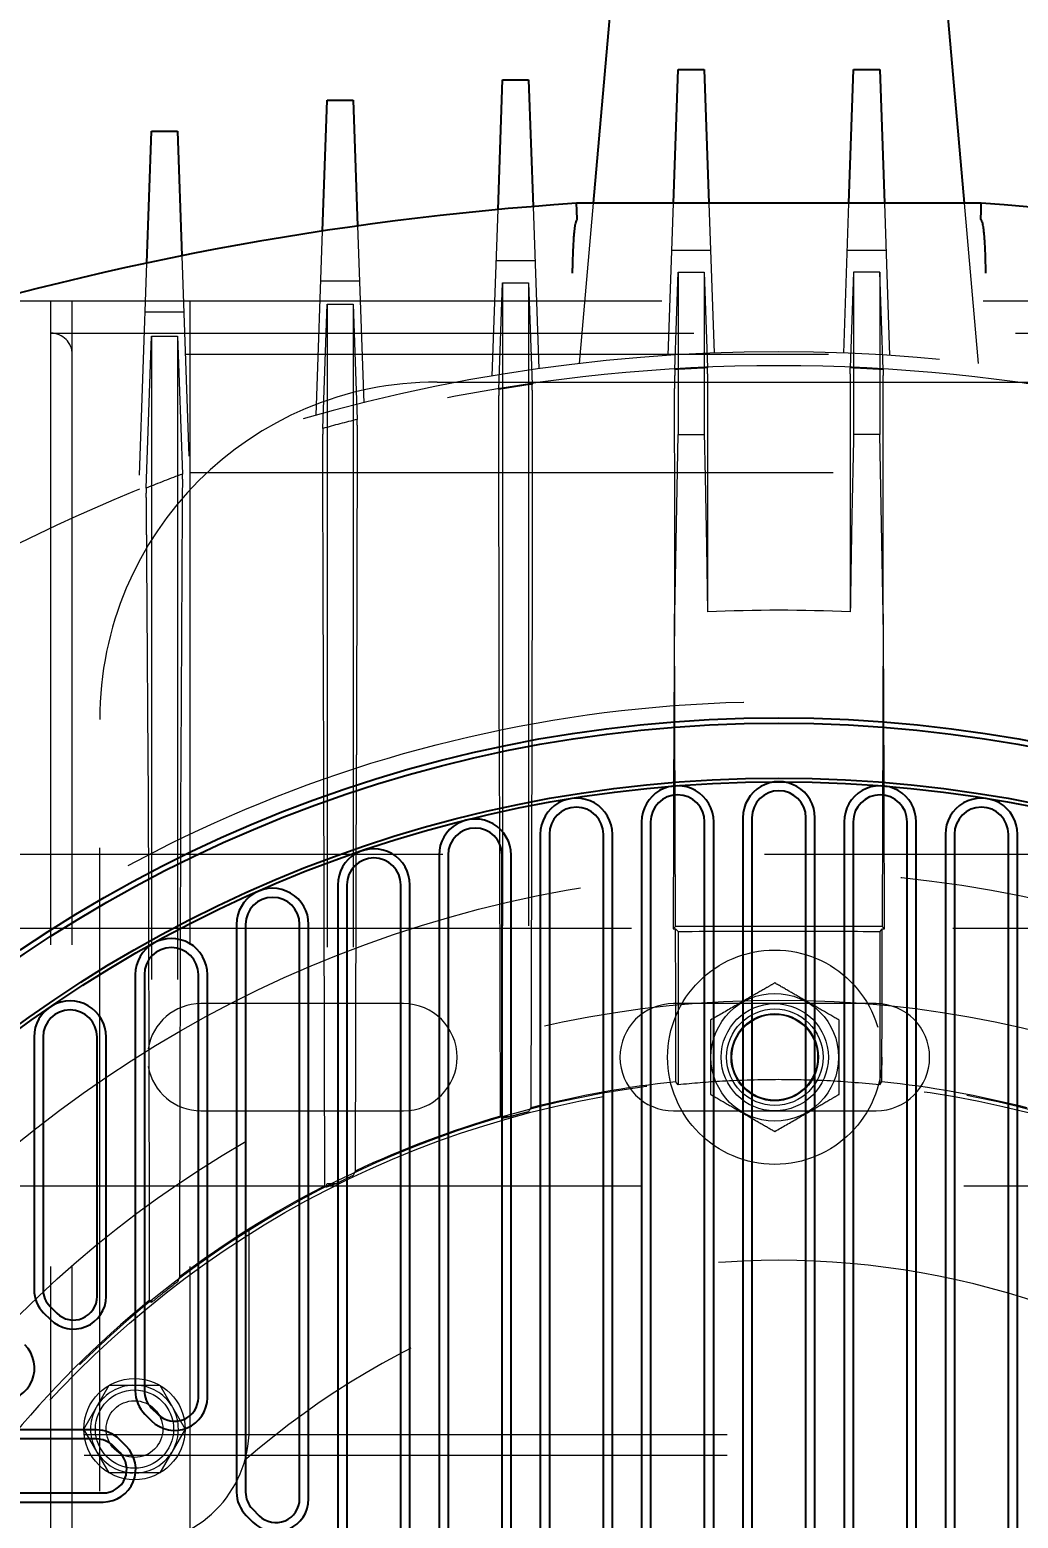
# Model space of a CAD drawing. Header units: millimetres. Extents: x 1293 to 41893, y 1011 to 26911.
# Drawn here: x 13300.8 to 13398.4, y 6710.6 to 6857.6 of the extents above; entities that cross this region are included whole.
import ezdxf

# ---------------------------------------------------------------- set-up
doc = ezdxf.new("R2010")
doc.units = ezdxf.units.MM
doc.header["$LTSCALE"] = 50
doc.linetypes.add('HIDDEN', pattern=[1.905, 1.27, -0.635])
doc.layers.add('CAPA_1', color=7, linetype='Continuous')
doc.styles.add('SLDTEXTSTYLE0', font='TXT', dxfattribs={"width": 0.75})
doc.dimstyles.new('SLDDIMSTYLE0', dxfattribs={"dimtxt": 100, "dimasz": 100, "dimexe": 0, "dimexo": 0.0625, "dimgap": 25, "dimtad": 2, "dimdec": 0, "dimlfac": 1.5, "dimrnd": 1e-09, "dimzin": 12, "dimdsep": 46, "dimtxsty": 'SLDTEXTSTYLE0', "dimsah": 1, "dimcen": 0.09, "dimadec": 0, "dimazin": 3, "dimtfac": 1, "dimtdec": 0, "dimtofl": 0, "dimtmove": 0, "dimatfit": 3, "dimfxl": 1, "dimfrac": 2, "dimtolj": 1, "dimtzin": 12, "dimarcsym": 0})

# ---------------------------------------------------------------- blocks, each defined once
blk = doc.blocks.new('_D_5')
at = {"layer": 'CAPA_1', "transparency": 16777216}
for p, q in [((11574.4, 7831.18), (17588.06, 7831.18)), ((17538.06, 7831.18), (17538.06, 4708.49)), ((16485.16, 4708.49), (17588.06, 4708.49))]:
    blk.add_line(p, q, dxfattribs=at)
for points in [[(17538.06, 7831.18), (17522.68, 7731.18), (17553.45, 7731.18)], [(17538.06, 4708.49), (17553.45, 4808.49), (17522.68, 4808.49)]]:
    blk.add_solid(points, dxfattribs=at)
at = {"layer": 'CAPA_1', "transparency": 16777216, "insert": (17409.15, 6122.06), "char_height": 100, "attachment_point": 1, "rotation": 90, "style": 'SLDTEXTSTYLE0'}
blk.add_mtext('4684', dxfattribs=at)
blk = doc.blocks.new('_D_15')
at = {"layer": 'CAPA_1', "transparency": 16777216}
for p, q in [((6530.12, 8742.38), (6530.12, 9415.65)), ((16745.16, 6492), (16745.16, 9415.65)), ((6530.12, 9365.65), (16745.16, 9365.65))]:
    blk.add_line(p, q, dxfattribs=at)
for points in [[(6530.12, 9365.65), (6630.12, 9350.26), (6630.12, 9381.03)], [(16745.16, 9365.65), (16645.16, 9381.03), (16645.16, 9350.26)]]:
    blk.add_solid(points, dxfattribs=at)
at = {"layer": 'CAPA_1', "transparency": 16777216, "insert": (11452.92, 9494.55), "char_height": 100, "attachment_point": 1, "style": 'SLDTEXTSTYLE0'}
blk.add_mtext('15323', dxfattribs=at)

msp = doc.modelspace()

# ---------------------------------------------------------------- linework, layer by layer
at = {"color": 7, "linetype": 'Continuous', "lineweight": 25}
for p, q in [((13358.0768228, 6859.4969069), (13356.4087056, 6840.4302403)), ((13393.0782733, 6840.4302403), (13391.4101562, 6859.4969069)), ((13364.3280195, 6840.4302403), (13364.7892378, 6853.6378031)), ((13364.7892378, 6853.6378031), (13367.3644079, 6853.6378031)), ((13367.3644079, 6853.6378031), (13367.8256261, 6840.4302403)), ((13381.6613529, 6840.4302403), (13382.1225711, 6853.6378031)), ((13382.1225711, 6853.6378031), (13384.6977412, 6853.6378031)), ((13384.6977412, 6853.6378031), (13385.1589594, 6840.4302403)), ((13347.0083027, 6839.812088), (13347.4559045, 6852.6297249)), ((13347.4559045, 6852.6297249), (13350.0310745, 6852.6297249)), ((13350.0310745, 6852.6297249), (13350.4681632, 6840.1131415)), ((13329.6716934, 6837.6918044), (13330.1225711, 6850.603252)), ((13330.1225711, 6850.603252), (13332.6977412, 6850.603252)), ((13332.6977412, 6850.603252), (13333.1309809, 6838.1968886)), ((13312.3351479, 6834.5337807), (13312.7892378, 6847.5372142)), ((13312.7892378, 6847.5372142), (13315.3644079, 6847.5372142)), ((13315.3644079, 6847.5372142), (13315.7935543, 6835.2480673)), ((13394.7323753, 6840.4302403), (13354.7546037, 6840.4302403)), ((13371.1836588, 6779.7635736), (13371.1836588, 6697.2869069)), ((13372.0768228, 6779.7635736), (13372.0768228, 6697.2869069)), ((13377.4101562, 6697.2869069), (13377.4101562, 6779.7635736)), ((13378.3033201, 6697.2869069), (13378.3033201, 6779.7635736)), ((13351.1836588, 6778.1400419), (13351.1836588, 6692.1529809)), ((13352.0768228, 6778.1400419), (13352.0768228, 6692.1529809)), ((13357.4101562, 6692.1529809), (13357.4101562, 6778.1400419)), ((13358.3033201, 6692.1529809), (13358.3033201, 6778.1400419)), ((13361.1836588, 6779.35969), (13361.1836588, 6696.0647797)), ((13362.0768228, 6779.35969), (13362.0768228, 6696.0647797)), ((13367.4101562, 6696.0647797), (13367.4101562, 6779.35969)), ((13368.3033201, 6696.0647797), (13368.3033201, 6779.35969)), ((13381.1836588, 6779.35969), (13381.1836588, 6696.0647797)), ((13382.0768228, 6779.35969), (13382.0768228, 6696.0647797)), ((13387.4101562, 6696.0647797), (13387.4101562, 6779.35969)), ((13388.3033201, 6696.0647797), (13388.3033201, 6779.35969)), ((13391.1836588, 6778.1400419), (13391.1836588, 6692.1529809)), ((13392.0768228, 6778.1400419), (13392.0768228, 6692.1529809)), ((13397.4101562, 6692.1529809), (13397.4101562, 6778.1400419)), ((13398.3033201, 6692.1529809), (13398.3033201, 6778.1400419)), ((13341.1836588, 6776.0798235), (13341.1836588, 6693.1679748)), ((13342.0768228, 6776.0798235), (13342.0768228, 6693.1679748)), ((13347.4101562, 6692.5013081), (13347.4101562, 6776.0798235)), ((13348.3033201, 6692.5013081), (13348.3033201, 6776.0798235)), ((13331.1836588, 6773.1347796), (13331.1836588, 6703.1679748)), ((13332.0768228, 6773.1347796), (13332.0768228, 6703.1679748)), ((13337.4101562, 6702.5013081), (13337.4101562, 6773.1347796)), ((13338.3033201, 6702.5013081), (13338.3033201, 6773.1347796)), ((13321.1836588, 6769.2360372), (13321.1836588, 6713.1679748)), ((13322.0768228, 6769.2360372), (13322.0768228, 6713.1679748)), ((13327.4101562, 6712.5013081), (13327.4101562, 6769.2360372)), ((13328.3033201, 6712.5013081), (13328.3033201, 6769.2360372)), ((13311.1836588, 6764.2808533), (13311.1836588, 6723.1679748)), ((13312.0768228, 6764.2808533), (13312.0768228, 6723.1679748)), ((13317.4101562, 6722.5013081), (13317.4101562, 6764.2808533)), ((13318.3033201, 6722.5013081), (13318.3033201, 6764.2808533)), ((13301.1836588, 6758.1159063), (13301.1836588, 6733.1679748)), ((13302.0768228, 6758.1159063), (13302.0768228, 6733.1679748)), ((13307.4101562, 6732.5013081), (13307.4101562, 6758.1159063)), ((13308.3033201, 6732.5013081), (13308.3033201, 6758.1159063)), ((13302.7602403, 6731.5180589), (13303.426907, 6730.8513923)), ((13302.128678, 6730.8864966), (13302.7953447, 6730.21983)), ((13312.128678, 6720.8864966), (13312.7953447, 6720.21983)), ((13312.7602403, 6721.5180589), (13313.426907, 6720.8513923)), ((13307.3390883, 6719.3234042), (13266.2262098, 6719.3234042)), ((13307.3390883, 6718.4302403), (13266.2262098, 6718.4302403)), ((13309.6556708, 6717.0801561), (13308.9890042, 6717.7468228)), ((13310.2872331, 6717.7117184), (13309.6205665, 6718.3783851)), ((13266.2262098, 6713.0969069), (13308.005755, 6713.0969069)), ((13266.2262098, 6712.203743), (13308.005755, 6712.203743)), ((13322.128678, 6710.8864966), (13322.7953447, 6710.21983)), ((13322.7602403, 6711.5180589), (13323.426907, 6710.8513923))]:
    msp.add_line(p, q, dxfattribs=at)
at = {"color": 1, "linetype": 'HIDDEN', "lineweight": 18}
for p, q in [((13346.4348309, 6823.390003), (13347.0083027, 6839.812088)), ((13350.4681632, 6840.1131415), (13351.027314, 6824.1011601)), ((13356.4087056, 6840.4302403), (13355.0244128, 6824.6077013)), ((13363.8035431, 6825.4112013), (13364.3280195, 6840.4302403)), ((13367.8256261, 6840.4302403), (13368.3420078, 6825.6430045)), ((13381.1449712, 6825.6430045), (13381.6613529, 6840.4302403)), ((13385.1589594, 6840.4302403), (13385.6834358, 6825.4112013)), ((13394.4625661, 6824.6077013), (13393.0782733, 6840.4302403)), ((13333.1309809, 6838.1968886), (13333.7404273, 6820.7446298)), ((13329.0365559, 6819.5038442), (13329.6716934, 6837.6918044)), ((13315.7935543, 6835.2480673), (13316.4842504, 6815.4691185)), ((13367.9882073, 6835.7745236), (13364.1654383, 6835.7745236)), ((13385.3215407, 6835.7745236), (13381.4987717, 6835.7745236)), ((13311.6042457, 6813.6034795), (13312.3351479, 6834.5337807)), ((13350.654874, 6834.7664454), (13346.832105, 6834.7664454)), ((13333.3215407, 6832.7399726), (13329.4987717, 6832.7399726)), ((13347.0876175, 6822.0412041), (13347.4559045, 6832.5875614)), ((13347.4559045, 6832.5875614), (13350.0310745, 6832.5875614)), ((13347.4559045, 6832.5875614), (13347.4559045, 6750.2516681)), ((13350.0310745, 6832.5875614), (13350.3813977, 6822.5556182)), ((13350.0310745, 6832.5875614), (13350.0310745, 6750.7433101)), ((13364.4532264, 6824.0110346), (13364.7892378, 6833.6331428)), ((13364.7892378, 6833.6331428), (13367.3644079, 6833.6331428)), ((13364.7892378, 6833.6331428), (13364.7892378, 6817.6132234)), ((13367.3644079, 6833.6331428), (13367.6945896, 6824.1779752)), ((13367.3644079, 6833.6331428), (13367.3644079, 6817.6132234)), ((13382.1225711, 6833.6331428), (13381.7923894, 6824.1779752)), ((13384.6977412, 6833.6331428), (13382.1225711, 6833.6331428)), ((13382.1225711, 6833.6331428), (13382.1225711, 6817.6132234)), ((13385.0337526, 6824.0110346), (13384.6977412, 6833.6331428)), ((13384.6977412, 6833.6331428), (13384.6977412, 6817.6132234)), ((13299.6721537, 6830.7855382), (13475.9301193, 6830.7855382)), ((13302.8471537, 6481.4522048), (13302.8471537, 6830.7855382)), ((13304.9638204, 6481.4522048), (13304.9638204, 6830.7855382)), ((13315.9882073, 6829.6739347), (13312.1654383, 6829.6739347)), ((13316.6054871, 6481.4522048), (13316.6054871, 6830.7855382)), ((13329.6933577, 6818.1938149), (13330.1225711, 6830.4848798)), ((13330.1225711, 6830.4848798), (13332.6977412, 6830.4848798)), ((13330.1225711, 6830.4848798), (13330.1225711, 6743.6625055)), ((13332.6977412, 6830.4848798), (13333.0953376, 6819.0992069)), ((13332.6977412, 6830.4848798), (13332.6977412, 6744.4442929)), ((13302.8471537, 6827.6105382), (13475.2985726, 6827.6105382)), ((13312.2660477, 6812.3192088), (13312.7892378, 6827.301414)), ((13312.7892378, 6827.301414), (13315.3644079, 6827.301414)), ((13312.7892378, 6827.301414), (13312.7892378, 6731.9116566)), ((13315.3644079, 6827.301414), (13315.8394355, 6813.6984022)), ((13315.3644079, 6827.301414), (13315.3644079, 6733.9480849)), ((13474.8775414, 6825.4938715), (13304.9638204, 6825.4938715)), ((13341.0054871, 6822.7855382), (13474.3388204, 6822.7855382)), ((13364.4596753, 6799.8858115), (13364.7892378, 6817.6132234)), ((13364.7892378, 6817.6132234), (13367.3644079, 6817.6132234)), ((13384.6977412, 6817.6132234), (13382.1225711, 6817.6132234)), ((13385.0273036, 6799.8858115), (13384.6977412, 6817.6132234)), ((13316.6054871, 6813.8522048), (13482.8054871, 6813.8522048)), ((13364.5341345, 6769.025105), (13364.4391575, 6799.8843452)), ((13385.0478215, 6799.8843452), (13384.952844, 6769.025105)), ((13307.6721537, 6522.7855382), (13307.6721537, 6789.4522048)), ((13347.2470386, 6750.3002058), (13347.1362973, 6788.2095086)), ((13350.3469275, 6788.2244702), (13350.2374445, 6751.1191367)), ((13333.0127752, 6785.9173618), (13332.9030295, 6744.8848705)), ((13329.9128146, 6743.4188087), (13329.8042678, 6784.8446623)), ((13312.5026592, 6777.44981), (13312.4765192, 6783.0388264)), ((13315.6631129, 6783.0946758), (13315.6462401, 6779.0071382)), ((13532.0598867, 6776.1188715), (13217.4270923, 6776.1188715)), ((13550.6776182, 6768.8188715), (13198.8093608, 6768.8188715)), ((13364.3132949, 6768.8034034), (13364.5341345, 6769.025105)), ((13364.7892378, 6768.5478424), (13364.7892378, 6753.3972774)), ((13384.6977412, 6768.5478424), (13384.6977412, 6753.3972774)), ((13385.1736841, 6768.8034034), (13384.952844, 6769.025105)), ((13337.6721537, 6761.4105382), (13317.6721537, 6761.4105382)), ((13384.3388204, 6761.4105382), (13364.3388204, 6761.4105382)), ((13317.6721537, 6750.8272048), (13337.6721537, 6750.8272048)), ((13347.4142731, 6750.0857505), (13347.4559045, 6750.2516681)), ((13347.4559045, 6750.2516681), (13348.2215866, 6750.2516681)), ((13364.3388204, 6750.8272048), (13384.3388204, 6750.8272048)), ((13202.5015492, 6743.4188715), (13546.9854298, 6743.4188715)), ((13330.0273749, 6743.2831108), (13330.1225711, 6743.6625055)), ((13330.1225711, 6743.6625055), (13331.0950175, 6743.6625055)), ((13322.4372125, 6719.4031839), (13322.4372125, 6739.0312014)), ((13306.1001768, 6719.4031839), (13308.602028, 6723.7365172)), ((13308.602028, 6723.7365172), (13313.6057303, 6723.7365172)), ((13313.6057303, 6723.7365172), (13316.1075815, 6719.4031839)), ((13308.602028, 6715.0698506), (13306.1001768, 6719.4031839)), ((13316.1075815, 6719.4031839), (13313.6057303, 6715.0698506)), ((13115.6268163, 6718.8595736), (13700.793483, 6718.8595736)), ((13115.6268163, 6716.8275736), (14253.7101497, 6716.8275736)), ((13313.6057303, 6715.0698506), (13308.602028, 6715.0698506))]:
    msp.add_line(p, q, dxfattribs=at)
at = {"color": 7, "linetype": 'Continuous', "lineweight": 25, "flags": 128}
for points in [[(13354.8080267, 6838.8305818), (13354.7780922, 6839.7263906), (13354.7546037, 6840.4302403)], [(13394.6789523, 6838.8305818), (13394.7088868, 6839.7263906), (13394.7323753, 6840.4302403)]]:
    msp.add_lwpolyline(points, dxfattribs=at)
at = {"color": 1, "linetype": 'HIDDEN', "lineweight": 18, "flags": 128}
for points in [[(13364.4532264, 6824.0110346), (13364.4532068, 6823.7123212), (13364.4531914, 6823.4776164)], [(13367.6946059, 6823.6450903), (13367.6945967, 6823.9435062), (13367.6945896, 6824.1779752)], [(13381.7923731, 6823.6450903), (13381.7923822, 6823.9435062), (13381.7923894, 6824.1779752)], [(13385.0337526, 6824.0110346), (13385.0337721, 6823.7123212), (13385.0337875, 6823.4776164)], [(13347.0876175, 6822.0412041), (13347.0874734, 6821.7389227), (13347.0873598, 6821.5014054)], [(13350.3815946, 6822.0175614), (13350.3814842, 6822.3188776), (13350.3813977, 6822.5556182)], [(13333.0959292, 6818.549848), (13333.0955975, 6818.8575026), (13333.0953376, 6819.0992069)], [(13329.6933577, 6818.1938149), (13329.69296, 6817.8842741), (13329.6926466, 6817.6410333)], [(13315.8405543, 6813.1855278), (13315.8399269, 6813.4727619), (13315.8394355, 6813.6984022)], [(13312.2660477, 6812.3192088), (13312.265315, 6812.0289602), (13312.2647375, 6811.8008544)], [(13364.4391574, 6799.884346), (13364.4417221, 6799.8845294), (13364.4442869, 6799.8847127), (13364.4468516, 6799.8848959), (13364.4494163, 6799.8850792), (13364.4519811, 6799.8852623), (13364.4545458, 6799.8854454), (13364.4571106, 6799.8856285), (13364.4596753, 6799.8858115)], [(13385.0273036, 6799.8858115), (13385.0298684, 6799.8856285), (13385.0324331, 6799.8854454), (13385.0349979, 6799.8852623), (13385.0375626, 6799.8850792), (13385.0401274, 6799.8848959), (13385.0426921, 6799.8847127), (13385.0452568, 6799.8845294), (13385.0478216, 6799.884346)], [(13364.3844058, 6792.0505887), (13364.3445795, 6779.032287), (13364.3132949, 6768.8034034)], [(13385.1736841, 6768.8034034), (13385.1338662, 6781.8219465), (13385.1025732, 6792.0505887)], [(13364.3132949, 6768.8034034), (13364.4373454, 6768.803436), (13364.5348139, 6768.8034622)], [(13364.5811758, 6753.6918996), (13364.5552271, 6762.1544439), (13364.5348139, 6768.8034622)], [(13364.5348139, 6768.8034622), (13364.6772913, 6768.6603157), (13364.7892378, 6768.5478424)], [(13384.9521651, 6768.8034622), (13384.8096877, 6768.6603157), (13384.6977412, 6768.5478424)], [(13384.9058031, 6753.6918996), (13384.9317519, 6762.1544439), (13384.9521651, 6768.8034622)], [(13384.9521651, 6768.8034622), (13385.0762159, 6768.8034289), (13385.1736841, 6768.8034034)], [(13364.7892378, 6753.3972774), (13364.6727233, 6753.5623051), (13364.5811758, 6753.6918996)], [(13384.6977412, 6753.3972774), (13384.8142557, 6753.5623051), (13384.9058031, 6753.6918996)], [(13347.4142731, 6750.0857505), (13347.3206218, 6750.2058587), (13347.2470386, 6750.3002058)], [(13350.2374445, 6751.1191367), (13350.1218767, 6750.9087851), (13350.0310745, 6750.7433101)], [(13332.9030295, 6744.8848705), (13332.788067, 6744.6383392), (13332.6977412, 6744.4442929)], [(13330.0273749, 6743.2831108), (13329.9632212, 6743.3591039), (13329.9128146, 6743.4188087)], [(13312.7892378, 6731.9116566), (13312.6828885, 6732.0321024), (13312.5993284, 6732.1267381)]]:
    msp.add_lwpolyline(points, dxfattribs=at)
at = {"color": 1, "linetype": 'HIDDEN', "lineweight": 18}
for centre, radius in [((13374.7434895, 6655.7635736), 168.6666667), ((13374.7434895, 6655.7635736), 135.4666667), ((13374.7434895, 6655.7635736), 118.7026667), ((13374.3388204, 6756.1188715), 10.5833333), ((13374.7434895, 6655.7635736), 106.0026667), ((13374.3388204, 6756.1188715), 6.3026787), ((13374.3388204, 6756.1188715), 5.2916667), ((13374.3388204, 6756.1188715), 4.7625), ((13374.3388204, 6756.1188715), 4.318), ((13374.3388204, 6756.1188715), 4.2333333), ((13374.7434895, 6655.7635736), 98), ((13311.1038792, 6719.4031839), 5), ((13311.1038792, 6719.4031839), 3.8666667), ((13311.1038792, 6719.4031839), 2.8)]:
    msp.add_circle(centre, radius, dxfattribs=at)
at = {"color": 7, "linetype": 'Continuous', "lineweight": 25}
for radius in [133.8692317, 133.3333333, 127.9170962, 127.5598306]:
    msp.add_circle((13374.7434895, 6655.7635736), radius, dxfattribs=at)
for centre, radius, start, end in [((13374.7434895, 6541.0969069), 300, 93.820426343, 107.568308631), ((13374.7434895, 6541.0969069), 300, 72.431691369, 86.179573657), ((13364.7434895, 6779.35969), 3.5598306, 0, 180.000019848), ((13374.7434895, 6779.7635736), 3.5598306, 0, 180.000019848), ((13374.7434895, 6779.7635736), 2.6666667, 0, 180), ((13384.7434895, 6779.35969), 3.5598306, 0, 180.000019848), ((13354.7434895, 6778.1400419), 3.5598306, 0, 180.000019848), ((13364.7434895, 6779.35969), 2.6666667, 0, 180), ((13384.7434895, 6779.35969), 2.6666667, 0, 180), ((13394.7434895, 6778.1400419), 3.5598306, 0, 180.000019848), ((13344.7434895, 6776.0798235), 3.5598306, 0, 180.000019848), ((13354.7434895, 6778.1400419), 2.6666667, 0, 180), ((13394.7434895, 6778.1400419), 2.6666667, 0, 180), ((13344.7434895, 6776.0798235), 2.6666667, 0, 180), ((13334.7434895, 6773.1347796), 3.5598306, 0, 180.000019848), ((13334.7434895, 6773.1347796), 2.6666667, 0, 180), ((13324.7434895, 6769.2360372), 3.5598306, 0, 180.000019848), ((13324.7434895, 6769.2360372), 2.6666667, 0, 180), ((13314.7434895, 6764.2808533), 3.5598306, 0, 180.000019848), ((13314.7434895, 6764.2808533), 2.6666667, 0, 180), ((13304.7434895, 6758.1159063), 3.5598306, 0, 180.000019848), ((13304.7434895, 6758.1159063), 2.6666667, 0, 180), ((13304.4101562, 6733.1679748), 3.2264973, 180, 225), ((13304.4101562, 6733.1679748), 2.3333333, 180, 225), ((13305.0768228, 6732.5013081), 3.2264973, 225, 0), ((13305.0768228, 6732.5013081), 2.3333333, 225, 0), ((13298.005755, 6725.4302403), 3.2264973, 270, 45), ((13314.4101562, 6723.1679748), 3.2264973, 180, 225), ((13314.4101562, 6723.1679748), 2.3333333, 180, 225), ((13315.0768228, 6722.5013081), 3.2264973, 225, 0), ((13315.0768228, 6722.5013081), 2.3333333, 225, 0), ((13307.3390883, 6716.0969069), 3.2264973, 45, 90), ((13307.3390883, 6716.0969069), 2.3333333, 45, 90), ((13308.005755, 6715.4302403), 3.2264973, 270, 45), ((13308.005755, 6715.4302403), 2.3333333, 270, 45), ((13324.4101562, 6713.1679748), 3.2264973, 180, 225), ((13324.4101562, 6713.1679748), 2.3333333, 180, 225), ((13325.0768228, 6712.5013081), 3.2264973, 225, 0), ((13325.0768228, 6712.5013081), 2.3333333, 225, 0)]:
    msp.add_arc(centre, radius, start, end, dxfattribs=at)
at = {"color": 1, "linetype": 'HIDDEN', "lineweight": 18}
for centre, radius, start, end in [((13302.8471537, 6825.4938715), 2.1166667, 0, 90), ((13374.7434895, 6655.7635736), 170, 52.544801145, 127.455198855), ((13374.7434895, 6655.7635736), 168.5618511, 92.396687125, 93.499934715), ((13374.7434895, 6655.7635736), 168.5618511, 86.500065285, 87.603312875), ((13341.0054871, 6789.4522048), 33.3333333, 90, 180), ((13374.7434895, 6655.7635736), 168.5618511, 98.31001108, 99.443188696), ((13374.7434895, 6655.7635736), 168.5618511, 104.304749948, 105.501388544), ((13374.7434895, 6655.7635736), 168.5618511, 110.45372012, 111.755707016), ((13374.7434895, 6655.7635736), 144.4886719, 87.20248214, 92.79751786), ((13317.6721537, 6756.1188715), 5.2916667, 90, 170.968503664), ((13337.6721537, 6756.1188715), 5.2916667, 270, 90), ((13364.3388204, 6756.1188715), 5.2916667, 90, 270), ((13384.3388204, 6756.1188715), 5.2916667, 270, 90), ((13317.6721537, 6756.1188715), 5.2916667, 189.911174304, 270), ((13374.7434895, 6655.7635736), 98.3333333, 291.122021382, 248.877978618), ((13374.7434895, 6655.7635736), 98.4542008, 95.924547373, 104.412906759), ((13374.7434895, 6655.7635736), 98.4542008, 75.587093241, 84.075452627), ((13374.7434895, 6655.7635736), 98.4542008, 106.217335555, 115.149007718), ((13374.7434895, 6655.7635736), 98.4542008, 117.087164924, 126.959923481), ((13374.7434895, 6655.7635736), 80.3039158, 48.955398685, 131.044601315), ((13374.7434895, 6655.7635736), 98.4542008, 129.138614096, 140.861385904), ((13311.1038792, 6719.4031839), 4.3370357, 92.367607847, 147.632392153), ((13311.1038792, 6719.4031839), 4.3370357, 32.367607847, 87.632392153), ((13311.1038792, 6719.4031839), 4.3370357, 152.367607847, 207.632392153), ((13311.1038792, 6719.4031839), 4.3370357, 332.367607847, 27.632392153), ((13311.1038792, 6719.4031839), 11.3333333, 270, 0), ((13311.1038792, 6719.4031839), 4.3370357, 212.367607847, 267.632392153), ((13311.1038792, 6719.4031839), 4.3370357, 272.367607847, 327.632392153)]:
    msp.add_arc(centre, radius, start, end, dxfattribs=at)
at = {"color": 7, "linetype": 'Continuous', "lineweight": 25}
for points, knots in [([(13354.8063224, 6838.828998), (13354.7502639, 6838.7477769), (13354.6791373, 6838.6447243), (13354.6042672, 6838.2532773), (13354.5661038, 6838.0058008), (13354.529436, 6837.7066075), (13354.4916741, 6837.3266512), (13354.4508483, 6836.8034402), (13354.4067703, 6836.041609), (13354.3627098, 6834.9708336), (13354.3448536, 6834.0479284), (13354.3351731, 6833.5475893)], [0, 0, 0, 0, 0.2357377067, 0.2991018446, 0.3641895414, 0.4309968137, 0.4995195674, 0.5863606967, 0.6987840221, 0.8367003267, 1, 1, 1, 1]), ([(13354.8063224, 6838.8289982), (13354.8068765, 6838.8293094), (13354.8078659, 6838.8298652), (13354.8079775, 6838.8303628), (13354.8080267, 6838.8305818)], [0, 0, 0, 0, 0.5599995653, 1, 1, 1, 1]), ([(13394.6789523, 6838.8305818), (13394.6790344, 6838.8303018), (13394.6791811, 6838.8298018), (13394.6802057, 6838.8292437), (13394.6806565, 6838.8289982)], [0, 0, 0, 0, 0.5600004419, 1, 1, 1, 1]), ([(13394.6806565, 6838.8289982), (13394.7372946, 6838.7466786), (13394.8089994, 6838.6424604), (13394.8839982, 6838.2471107), (13394.9217936, 6837.999993), (13394.9579961, 6837.7027809), (13394.9972247, 6837.3059218), (13395.0404728, 6836.750394), (13395.0855235, 6835.9503782), (13395.1265919, 6834.8943335), (13395.1430544, 6834.0150291), (13395.1518059, 6833.5475894)], [0, 0, 0, 0, 0.2376831953, 0.3009112286, 0.3656231097, 0.4318203326, 0.4995044627, 0.5975066651, 0.7135798306, 0.8477385705, 1, 1, 1, 1])]:
    msp.add_open_spline(points, degree=3, knots=knots, dxfattribs=at)
at = {"color": 1, "linetype": 'HIDDEN', "lineweight": 18}
for points, knots in [([(13364.4531914, 6823.4776164), (13364.4531722, 6823.4684694), (13364.4531378, 6823.4521354), (13364.4529245, 6823.4306971), (13364.4528307, 6823.4212642)], [0, 0, 0, 0, 0.5599979995, 1, 1, 1, 1]), ([(13367.6949634, 6823.5888314), (13367.695539, 6823.384892), (13367.6966875, 6822.9779884), (13367.6976997, 6821.4566641), (13367.6980808, 6819.3057122), (13367.6979377, 6816.4925307), (13367.6970468, 6813.0866776), (13367.6956417, 6809.1581586), (13367.6939148, 6804.8266393), (13367.6923055, 6801.6592474), (13367.6915031, 6800.0800515)], [0, 0, 0, 0, 0.1257702153, 0.2509390611, 0.375510577, 0.5009354793, 0.6267613592, 0.7518798003, 0.8762924162, 1, 1, 1, 1]), ([(13367.6949634, 6823.5888314), (13367.6948488, 6823.6006989), (13367.6946442, 6823.6218909), (13367.6946176, 6823.6380015), (13367.6946059, 6823.6450903)], [0, 0, 0, 0, 0.5599980178, 1, 1, 1, 1]), ([(13381.7920156, 6823.5888314), (13381.7914418, 6823.385181), (13381.7902969, 6822.9788212), (13381.7892997, 6821.4599571), (13381.7888964, 6819.3084894), (13381.7890713, 6816.4921591), (13381.7899742, 6813.0809767), (13381.7913653, 6809.1532991), (13381.7930717, 6804.8237028), (13381.794676, 6801.6581924), (13381.7954758, 6800.0800515)], [0, 0, 0, 0, 0.1256378692, 0.2506951619, 0.3751759066, 0.5011636009, 0.6269592837, 0.7520296414, 0.8763762825, 1, 1, 1, 1]), ([(13381.7920156, 6823.5888314), (13381.7921302, 6823.6006989), (13381.7923348, 6823.6218909), (13381.7923614, 6823.6380015), (13381.7923731, 6823.6450903)], [0, 0, 0, 0, 0.5599980178, 1, 1, 1, 1]), ([(13385.0337875, 6823.4776164), (13385.0338068, 6823.4684694), (13385.0338412, 6823.4521354), (13385.0340544, 6823.4306971), (13385.0341483, 6823.4212642)], [0, 0, 0, 0, 0.5599979995, 1, 1, 1, 1]), ([(13350.3818325, 6821.9743177), (13350.381758, 6821.9832508), (13350.3816248, 6821.9992026), (13350.3816038, 6822.0119518), (13350.3815946, 6822.0175614)], [0, 0, 0, 0, 0.5600000002, 1, 1, 1, 1]), ([(13364.4596753, 6799.8858115), (13364.4585481, 6801.4827271), (13364.4562909, 6804.6805843), (13364.4538273, 6809.0348156), (13364.4519381, 6812.9614851), (13364.4507401, 6816.3584353), (13364.450213, 6819.1608828), (13364.4504838, 6821.3021255), (13364.4512729, 6822.8134864), (13364.4523107, 6823.2183908), (13364.4528307, 6823.4212642)], [0, 0, 0, 0, 0.1250331405, 0.2503814984, 0.3753650315, 0.5006356317, 0.6262200232, 0.750299223, 0.8748898956, 1, 1, 1, 1]), ([(13385.0273036, 6799.8858115), (13385.0284269, 6801.4791774), (13385.0306762, 6804.6697073), (13385.0331355, 6809.0144127), (13385.035031, 6812.9353819), (13385.0362357, 6816.3277938), (13385.0367526, 6819.1357142), (13385.036471, 6821.2872278), (13385.0357039, 6822.8098656), (13385.0346676, 6823.2171673), (13385.0341483, 6823.4212642)], [0, 0, 0, 0, 0.1247509415, 0.2497992596, 0.3744246784, 0.4995321447, 0.6246320285, 0.7492108066, 0.8743307772, 1, 1, 1, 1]), ([(13347.1324055, 6789.6257756), (13347.1295351, 6791.0117459), (13347.1238108, 6793.7756799), (13347.1165003, 6797.7634491), (13347.1102759, 6801.580092), (13347.1044593, 6805.1831991), (13347.0996378, 6808.5376174), (13347.0956695, 6811.5827639), (13347.0924183, 6814.2822246), (13347.0899467, 6816.6020938), (13347.0881354, 6818.5125246), (13347.0871773, 6819.9756077), (13347.0867605, 6821.0158813), (13347.0869964, 6821.3104748), (13347.0871145, 6821.4579511)], [0, 0, 0, 0, 0.0835509335, 0.1666192169, 0.2491986878, 0.3324306668, 0.4158648887, 0.4995085952, 0.5826070751, 0.6660414841, 0.7498308459, 0.8330348649, 0.9164157083, 1, 1, 1, 1]), ([(13347.0873598, 6821.5014054), (13347.0873446, 6821.4941669), (13347.0873175, 6821.4812409), (13347.0871765, 6821.4650674), (13347.0871145, 6821.4579511)], [0, 0, 0, 0, 0.5599999997, 1, 1, 1, 1]), ([(13350.3818325, 6821.9743177), (13350.3820417, 6821.8280064), (13350.3824595, 6821.5357901), (13350.3824665, 6820.5049868), (13350.3819439, 6819.0532484), (13350.3810435, 6817.1538608), (13350.3795467, 6814.8425659), (13350.377508, 6812.1567887), (13350.3748374, 6809.1327397), (13350.371583, 6805.8086331), (13350.3678586, 6802.224412), (13350.3630613, 6798.4116012), (13350.3578671, 6794.4111613), (13350.3539171, 6791.6388611), (13350.3519377, 6790.2496818)], [0, 0, 0, 0, 0.0834339425, 0.1666361497, 0.2496276394, 0.3336203323, 0.417190218, 0.5003527413, 0.5836770106, 0.666696547, 0.7494174889, 0.8325760786, 0.9161051016, 1, 1, 1, 1]), ([(13329.6926466, 6817.6410333), (13329.6926403, 6817.6379115), (13329.6926292, 6817.632337), (13329.6925962, 6817.6261376), (13329.6925817, 6817.6234099)], [0, 0, 0, 0, 0.5599999999, 1, 1, 1, 1]), ([(13329.8000573, 6786.1159081), (13329.7941298, 6787.4941211), (13329.7823128, 6790.241741), (13329.7669417, 6794.2007666), (13329.7534348, 6797.9922458), (13329.7409802, 6801.5722119), (13329.7302457, 6804.9041155), (13329.7210185, 6807.9300169), (13329.7131393, 6810.611608), (13329.7065926, 6812.912265), (13329.7011926, 6814.7942383), (13329.6972722, 6816.2219535), (13329.6942675, 6817.2227806), (13329.6931439, 6817.4897943), (13329.6925817, 6817.6234099)], [0, 0, 0, 0, 0.0838124891, 0.1670894589, 0.2498184541, 0.3334103905, 0.4169983272, 0.5006026452, 0.5840551569, 0.6676434666, 0.7514198199, 0.8341927643, 0.9170288018, 1, 1, 1, 1]), ([(13333.0959895, 6818.5323564), (13333.0956043, 6818.3949212), (13333.0948346, 6818.1203513), (13333.092605, 6817.0826449), (13333.089438, 6815.602692), (13333.0856746, 6813.6551922), (13333.0808354, 6811.2806551), (13333.0749901, 6808.5197038), (13333.068008, 6805.4128078), (13333.0598591, 6802.0019454), (13333.0506817, 6798.3331502), (13333.0395068, 6794.4420228), (13333.0273356, 6790.3721171), (13333.0180727, 6787.5553135), (13333.0134287, 6786.1431138)], [0, 0, 0, 0, 0.08341069977, 0.16663893709, 0.24975086042, 0.33357718608, 0.41710889758, 0.50039335408, 0.58363579369, 0.6667357181, 0.74971139779, 0.83268163972, 0.91611522236, 1, 1, 1, 1]), ([(13333.0959895, 6818.5323564), (13333.0959725, 6818.5357854), (13333.0959422, 6818.5419087), (13333.0959332, 6818.5474221), (13333.0959292, 6818.549848)], [0, 0, 0, 0, 0.56, 1, 1, 1, 1]), ([(13367.3644079, 6817.6132234), (13367.4094593, 6815.6262848), (13367.4836617, 6812.35368), (13367.5719215, 6807.7950918), (13367.6387294, 6803.9376782), (13367.6739119, 6801.365927), (13367.6915031, 6800.0800515)], [0, 0, 0, 0, 0.3400000528, 0.5600000959, 0.7800000805, 1, 1, 1, 1]), ([(13382.1225711, 6817.6132234), (13382.0775197, 6815.6262848), (13382.0033173, 6812.35368), (13381.9150574, 6807.7950918), (13381.8482495, 6803.9376782), (13381.8130671, 6801.365927), (13381.7954758, 6800.0800515)], [0, 0, 0, 0, 0.3400000528, 0.5600000959, 0.7800000805, 1, 1, 1, 1]), ([(13312.2660093, 6811.7457997), (13312.2656988, 6811.7560476), (13312.2651444, 6811.7743473), (13312.2648618, 6811.792755), (13312.2647375, 6811.8008544)], [0, 0, 0, 0, 0.56, 1, 1, 1, 1]), ([(13312.4765192, 6783.0388264), (13312.4625662, 6784.9294014), (13312.4347944, 6788.6923671), (13312.4031836, 6793.3668294), (13312.3777219, 6797.1656615), (13312.3578545, 6800.1863656), (13312.3397264, 6802.931566), (13312.3233774, 6805.3661847), (13312.3086379, 6807.4563362), (13312.2953383, 6809.1740374), (13312.2840201, 6810.4807474), (13312.2739879, 6811.3944496), (13312.2686694, 6811.628659), (13312.2660093, 6811.7457997)], [0, 0, 0, 0, 0.12529945865, 0.24939373339, 0.33285793168, 0.41606160112, 0.49904786952, 0.58247459337, 0.66576239337, 0.74900692536, 0.83271042735, 0.91632952065, 1, 1, 1, 1]), ([(13315.8394318, 6813.1300325), (13315.8371078, 6813.0073353), (13315.8324622, 6812.7620687), (13315.8238675, 6811.8032526), (13315.8139574, 6810.4311116), (13315.8032832, 6808.62658), (13315.7911899, 6806.4308929), (13315.7777224, 6803.8739987), (13315.7629086, 6800.9920638), (13315.7465202, 6797.8229738), (13315.7256117, 6793.8472255), (13315.6984966, 6788.9682791), (13315.6749384, 6785.0576807), (13315.6631129, 6783.0946758)], [0, 0, 0, 0, 0.0836176027, 0.16714803539, 0.25072122501, 0.3340993065, 0.41741076063, 0.50074710607, 0.58398601788, 0.66730938811, 0.75075788659, 0.87488781355, 1, 1, 1, 1]), ([(13315.8405543, 6813.1855278), (13315.8404129, 6813.1751943), (13315.8401605, 6813.1567416), (13315.8396545, 6813.1381936), (13315.8394318, 6813.1300325)], [0, 0, 0, 0, 0.56, 1, 1, 1, 1]), ([(13364.4391575, 6799.8843453), (13364.4265896, 6798.6442572), (13364.4007469, 6796.0943303), (13364.3899513, 6793.422861), (13364.3844058, 6792.0505887)], [0, 0, 0, 0, 0.4863230025, 1, 1, 1, 1]), ([(13385.1025732, 6792.0505887), (13385.0970277, 6793.422861), (13385.0862321, 6796.0943303), (13385.0603894, 6798.6442572), (13385.0478215, 6799.8843453)], [0, 0, 0, 0, 0.513676997, 1, 1, 1, 1]), ([(13350.3519377, 6790.2496818), (13350.3512649, 6789.8716451), (13350.3500635, 6789.1965795), (13350.3478857, 6788.5215036), (13350.3469275, 6788.2244702)], [0, 0, 0, 0, 0.5599999996, 1, 1, 1, 1]), ([(13347.1362973, 6788.2095086), (13347.1354421, 6788.4738785), (13347.1339148, 6788.9459676), (13347.1328667, 6789.4180565), (13347.1324055, 6789.6257756)], [0, 0, 0, 0, 0.5600000002, 1, 1, 1, 1]), ([(13329.8042678, 6784.8446623), (13329.8035751, 6785.0824695), (13329.8023382, 6785.5070825), (13329.8007541, 6785.9298946), (13329.8000573, 6786.1159081)], [0, 0, 0, 0, 0.560056369, 1, 1, 1, 1]), ([(13333.0134287, 6786.1431138), (13333.0133038, 6786.1009884), (13333.0130807, 6786.0257632), (13333.0128686, 6785.950485), (13333.0127752, 6785.9173618)], [0, 0, 0, 0, 0.5599894621, 1, 1, 1, 1]), ([(13315.6462401, 6779.0071382), (13315.6398258, 6776.4052138), (13315.6273132, 6771.3296148), (13315.6097016, 6763.9055364), (13315.5926271, 6756.4642605), (13315.5763294, 6749.0196399), (13315.560873, 6741.5862732), (13315.5517238, 6736.7703552), (13315.5472853, 6734.4340195)], [0, 0, 0, 0, 0.1753071154, 0.3419732746, 0.4999993018, 0.6762960661, 0.8429622252, 1, 1, 1, 1]), ([(13312.5993284, 6732.1267381), (13312.5957459, 6734.153824), (13312.5883908, 6738.3154891), (13312.5759652, 6744.7148456), (13312.5625527, 6751.2533592), (13312.5485349, 6757.74304), (13312.5340724, 6764.17402), (13312.5188829, 6770.7163095), (13312.5081449, 6775.1730226), (13312.5026592, 6777.44981)], [0, 0, 0, 0, 0.1339756252, 0.2750557788, 0.423242279, 0.56661572, 0.7046586329, 0.8491198517, 1, 1, 1, 1]), ([(13384.952844, 6769.025105), (13381.1413515, 6769.0273655), (13374.3351148, 6769.0314021), (13367.5288786, 6769.0270291), (13364.5341345, 6769.025105)], [0, 0, 0, 0, 0.55999999, 1, 1, 1, 1]), ([(13364.7892378, 6768.5478424), (13368.5054918, 6768.549998), (13375.1416598, 6768.5538473), (13381.7778274, 6768.5496772), (13384.6977412, 6768.5478424)], [0, 0, 0, 0, 0.55999999568, 1, 1, 1, 1]), ([(13374.3393793, 6763.4513275), (13374.0740654, 6763.2981664), (13373.2911783, 6762.8462194), (13371.9431712, 6762.0680384), (13370.0577875, 6760.9796394), (13368.7554152, 6760.2278026), (13367.9888204, 6759.7852608)], [0, 0, 0, 0, 0.1280647744, 0.377893031, 0.6338190398, 1, 1, 1, 1]), ([(13380.6888204, 6759.7846155), (13380.1377276, 6760.1028638), (13379.0235908, 6760.7462619), (13377.3728626, 6761.699534), (13375.794892, 6762.6107895), (13374.8275046, 6763.169442), (13374.3393793, 6763.4513275)], [0, 0, 0, 0, 0.2646061211, 0.5349506065, 0.7653448938, 1, 1, 1, 1]), ([(13367.9888204, 6759.7852608), (13367.9888204, 6759.1488552), (13367.9888204, 6757.862244), (13367.9888204, 6755.9560139), (13367.9888204, 6754.1338429), (13367.9888204, 6753.0167777), (13367.9888204, 6752.4531275)], [0, 0, 0, 0, 0.2646176718, 0.5349733347, 0.7653562273, 1, 1, 1, 1]), ([(13380.6888204, 6752.4524822), (13380.6888204, 6753.0888878), (13380.6888204, 6754.375499), (13380.6888204, 6756.2817291), (13380.6888204, 6758.1039002), (13380.6888204, 6759.2209653), (13380.6888204, 6759.7846155)], [0, 0, 0, 0, 0.2646176718, 0.5349733347, 0.7653562273, 1, 1, 1, 1]), ([(13374.7434895, 6753.9057401), (13372.8816541, 6753.8791075), (13369.5569171, 6753.8315488), (13366.2460407, 6753.5299725), (13364.7892378, 6753.3972774)], [0, 0, 0, 0, 0.5599947911, 1, 1, 1, 1]), ([(13384.6977412, 6753.3972774), (13382.8429031, 6753.5604933), (13379.5307196, 6753.851948), (13376.2062436, 6753.8893037), (13374.7434895, 6753.9057401)], [0, 0, 0, 0, 0.560004621, 1, 1, 1, 1]), ([(13367.9888204, 6752.4531275), (13368.5399132, 6752.1348792), (13369.65405, 6751.4914811), (13371.3047782, 6750.538209), (13372.8827488, 6749.6269535), (13373.8501362, 6749.068301), (13374.3382615, 6748.7864156)], [0, 0, 0, 0, 0.2646061211, 0.5349506065, 0.7653448938, 1, 1, 1, 1]), ([(13374.3382615, 6748.7864156), (13375.1048582, 6749.2289584), (13376.3938098, 6749.9730477), (13378.2785659, 6751.0610844), (13379.6273436, 6751.8397102), (13380.4235108, 6752.2993236), (13380.6888204, 6752.4524822)], [0, 0, 0, 0, 0.3661794341, 0.6156922034, 0.8719357593, 1, 1, 1, 1]), ([(13348.2215866, 6750.2516681), (13348.0704069, 6750.220943), (13347.7992368, 6750.1658316), (13347.5323625, 6750.1103158), (13347.4142731, 6750.0857505)], [0, 0, 0, 0, 0.5575090634, 1, 1, 1, 1]), ([(13350.0310745, 6750.7433101), (13349.6926663, 6750.6538697), (13349.088361, 6750.4941534), (13348.4864363, 6750.3257614), (13348.2215866, 6750.2516681)], [0, 0, 0, 0, 0.5599954018, 1, 1, 1, 1]), ([(13332.6977412, 6744.4442929), (13332.3976042, 6744.3003227), (13331.8616388, 6744.0432299), (13331.3292654, 6743.7788392), (13331.0950175, 6743.6625055)], [0, 0, 0, 0, 0.5599932061, 1, 1, 1, 1]), ([(13331.0950175, 6743.6625055), (13330.8949674, 6743.5920965), (13330.5361086, 6743.4657938), (13330.1834429, 6743.3391538), (13330.0273749, 6743.2831108)], [0, 0, 0, 0, 0.557461838, 1, 1, 1, 1]), ([(13315.3644079, 6733.9480849), (13314.8791021, 6733.5737487), (13314.0124608, 6732.9052728), (13313.1630094, 6732.2152689), (13312.7892378, 6731.9116566)], [0, 0, 0, 0, 0.559984597, 1, 1, 1, 1]), ([(13315.5472853, 6734.4340195), (13315.5131472, 6734.3434751), (13315.4521862, 6734.1817887), (13315.391229, 6734.0194944), (13315.3644079, 6733.9480849)], [0, 0, 0, 0, 0.56, 1, 1, 1, 1])]:
    msp.add_open_spline(points, degree=3, knots=knots, dxfattribs=at)

# ---------------------------------------------------------------- dimensions: what is measured, and where the dimension line sits
at = {"layer": 'CAPA_1'}
dim = msp.add_linear_dim(base=(16745.1618891, 9365.6463094), p1=(6530.1246702, 8678.8772747), p2=(16745.1618891, 6428.5014528), dimstyle='SLDDIMSTYLE0', dxfattribs=at)
dim.commit()
dim.dimension.update_dxf_attribs({"geometry": '_D_15', "text_midpoint": (11637.6432797, 9365.6463094), "dimtype": 160})
dim = msp.add_linear_dim(base=(17538.0605071, 4708.4929069), p1=(11510.8968592, 7831.1769069), p2=(16421.6646746, 4708.4929069), angle=90, dimstyle='SLDDIMSTYLE0', dxfattribs=at)
dim.commit()
dim.dimension.update_dxf_attribs({"geometry": '_D_5', "text_midpoint": (17538.0605071, 6269.8349069), "dimtype": 160})

doc.saveas('drawing.dxf')
